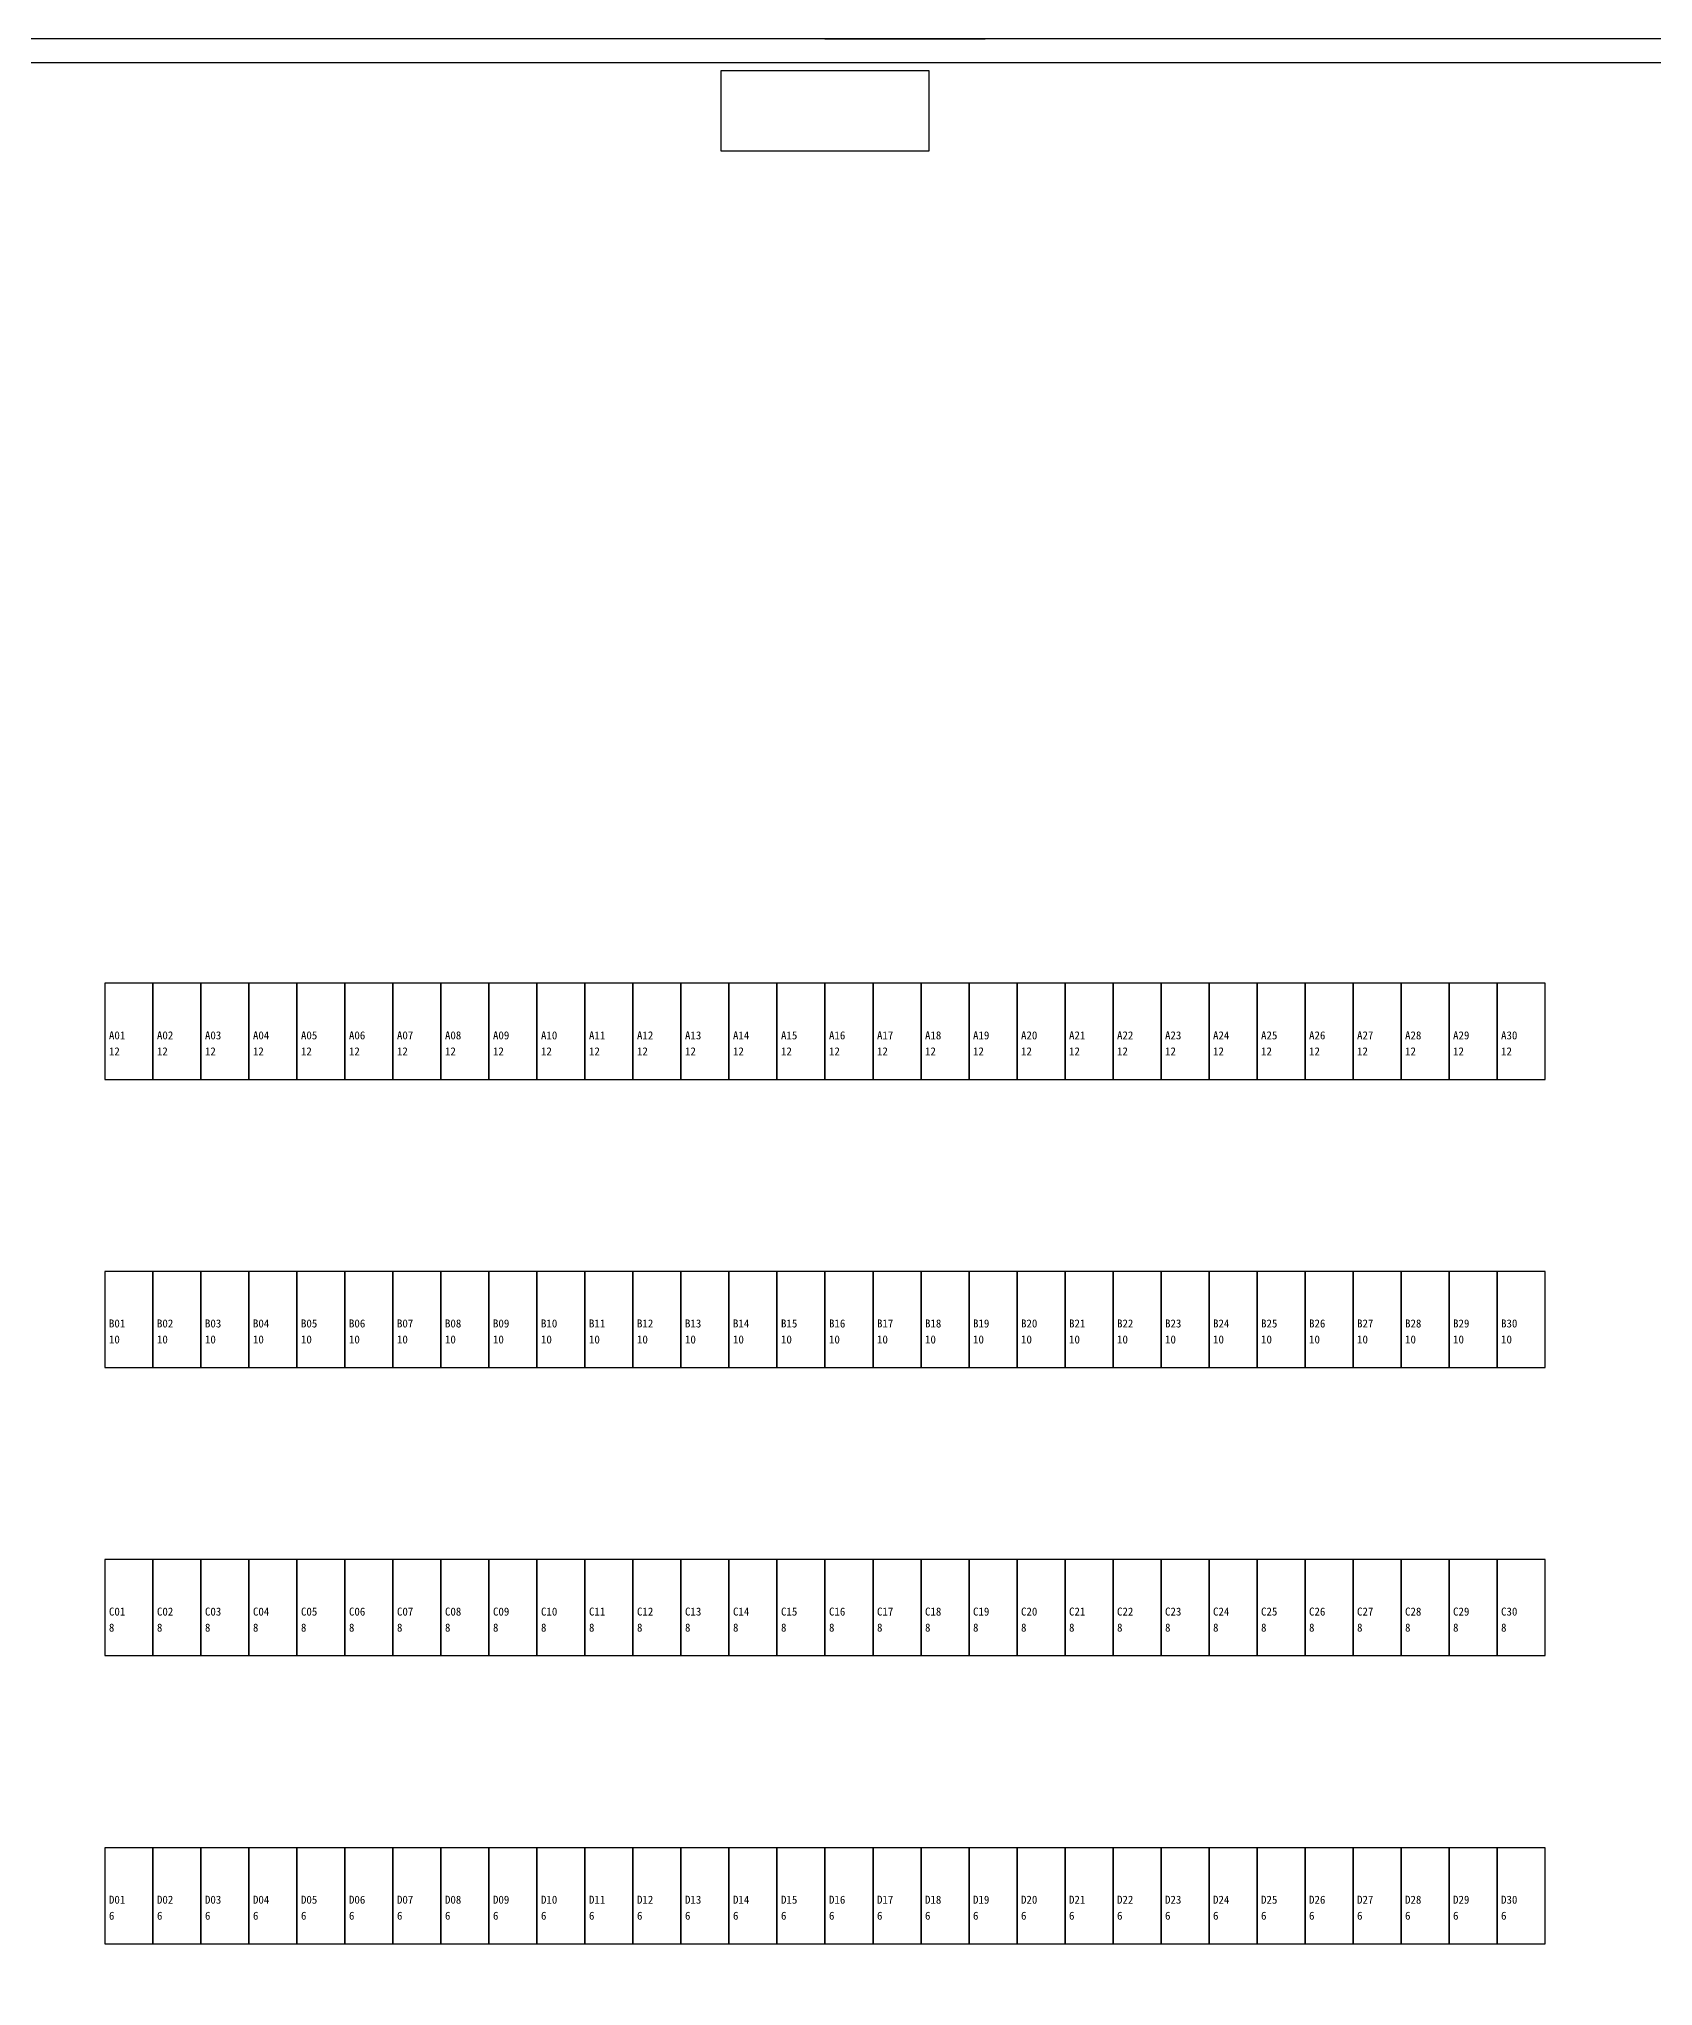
# Model space of a CAD drawing. Header units: millimetres. Extents: x 0 to 80000, y 0 to 52902.
# Drawn here: x 20175 to 40350, y 25671 to 50000 of the extents above; entities that cross this region are included whole.
import ezdxf

# ---------------------------------------------------------------- set-up
doc = ezdxf.new("R2010")
doc.units = ezdxf.units.MM
for name, color, linetype in [('A-GLAZ', 7, 'Continuous'), ('A-WALL', 7, 'Continuous'), ('E-RACK', 7, 'Continuous'), ('M-CRAH', 7, 'Continuous')]:
    doc.layers.add(name, color=color, linetype=linetype)

# ---------------------------------------------------------------- blocks, each defined once
blk = doc.blocks.new('RACK_42U')
blk.add_lwpolyline([(0, 0), (600, 0), (600, 1200), (0, 1200)], close=True)
for tag, p in [('RACK_ID', (50, 500)), ('KW', (50, 300))]:
    blk.add_attdef(tag, p, '', height=100)
blk = doc.blocks.new('CRAH_UNIT')
blk.add_lwpolyline([(-1300, -500), (1300, -500), (1300, 500), (-1300, 500)], close=True)

msp = doc.modelspace()

# ---------------------------------------------------------------- linework, layer by layer
at = {"layer": 'A-GLAZ'}
msp.add_line((30000, 50000), (32000, 50000), dxfattribs=at)
at = {"layer": 'A-WALL'}
for points in [[(0, 0), (60000, 0), (60000, 50000), (0, 50000)], [(300, 300), (59700, 300), (59700, 49700), (300, 49700)]]:
    msp.add_lwpolyline(points, close=True, dxfattribs=at)

# ---------------------------------------------------------------- block references
at = {"layer": 'E-RACK'}
for p, values in [((21000, 37000), {'RACK_ID': 'A01', 'KW': '12'}), ((21600, 37000), {'RACK_ID': 'A02', 'KW': '12'}), ((22200, 37000), {'RACK_ID': 'A03', 'KW': '12'}), ((22800, 37000), {'RACK_ID': 'A04', 'KW': '12'}), ((23400, 37000), {'RACK_ID': 'A05', 'KW': '12'}), ((24000, 37000), {'RACK_ID': 'A06', 'KW': '12'}), ((24600, 37000), {'RACK_ID': 'A07', 'KW': '12'}), ((25200, 37000), {'RACK_ID': 'A08', 'KW': '12'}), ((25800, 37000), {'RACK_ID': 'A09', 'KW': '12'}), ((26400, 37000), {'RACK_ID': 'A10', 'KW': '12'}), ((27000, 37000), {'RACK_ID': 'A11', 'KW': '12'}), ((27600, 37000), {'RACK_ID': 'A12', 'KW': '12'}), ((28200, 37000), {'RACK_ID': 'A13', 'KW': '12'}), ((28800, 37000), {'RACK_ID': 'A14', 'KW': '12'}), ((29400, 37000), {'RACK_ID': 'A15', 'KW': '12'}), ((30000, 37000), {'RACK_ID': 'A16', 'KW': '12'}), ((30600, 37000), {'RACK_ID': 'A17', 'KW': '12'}), ((31200, 37000), {'RACK_ID': 'A18', 'KW': '12'}), ((31800, 37000), {'RACK_ID': 'A19', 'KW': '12'}), ((32400, 37000), {'RACK_ID': 'A20', 'KW': '12'}), ((33000, 37000), {'RACK_ID': 'A21', 'KW': '12'}), ((33600, 37000), {'RACK_ID': 'A22', 'KW': '12'}), ((34200, 37000), {'RACK_ID': 'A23', 'KW': '12'}), ((34800, 37000), {'RACK_ID': 'A24', 'KW': '12'}), ((35400, 37000), {'RACK_ID': 'A25', 'KW': '12'}), ((36000, 37000), {'RACK_ID': 'A26', 'KW': '12'}), ((36600, 37000), {'RACK_ID': 'A27', 'KW': '12'}), ((37200, 37000), {'RACK_ID': 'A28', 'KW': '12'}), ((37800, 37000), {'RACK_ID': 'A29', 'KW': '12'}), ((38400, 37000), {'RACK_ID': 'A30', 'KW': '12'}), ((21000, 33400), {'RACK_ID': 'B01', 'KW': '10'}), ((21600, 33400), {'RACK_ID': 'B02', 'KW': '10'}), ((22200, 33400), {'RACK_ID': 'B03', 'KW': '10'}), ((22800, 33400), {'RACK_ID': 'B04', 'KW': '10'}), ((23400, 33400), {'RACK_ID': 'B05', 'KW': '10'}), ((24000, 33400), {'RACK_ID': 'B06', 'KW': '10'}), ((24600, 33400), {'RACK_ID': 'B07', 'KW': '10'}), ((25200, 33400), {'RACK_ID': 'B08', 'KW': '10'}), ((25800, 33400), {'RACK_ID': 'B09', 'KW': '10'}), ((26400, 33400), {'RACK_ID': 'B10', 'KW': '10'}), ((27000, 33400), {'RACK_ID': 'B11', 'KW': '10'}), ((27600, 33400), {'RACK_ID': 'B12', 'KW': '10'}), ((28200, 33400), {'RACK_ID': 'B13', 'KW': '10'}), ((28800, 33400), {'RACK_ID': 'B14', 'KW': '10'}), ((29400, 33400), {'RACK_ID': 'B15', 'KW': '10'}), ((30000, 33400), {'RACK_ID': 'B16', 'KW': '10'}), ((30600, 33400), {'RACK_ID': 'B17', 'KW': '10'}), ((31200, 33400), {'RACK_ID': 'B18', 'KW': '10'}), ((31800, 33400), {'RACK_ID': 'B19', 'KW': '10'}), ((32400, 33400), {'RACK_ID': 'B20', 'KW': '10'}), ((33000, 33400), {'RACK_ID': 'B21', 'KW': '10'}), ((33600, 33400), {'RACK_ID': 'B22', 'KW': '10'}), ((34200, 33400), {'RACK_ID': 'B23', 'KW': '10'}), ((34800, 33400), {'RACK_ID': 'B24', 'KW': '10'}), ((35400, 33400), {'RACK_ID': 'B25', 'KW': '10'}), ((36000, 33400), {'RACK_ID': 'B26', 'KW': '10'}), ((36600, 33400), {'RACK_ID': 'B27', 'KW': '10'}), ((37200, 33400), {'RACK_ID': 'B28', 'KW': '10'}), ((37800, 33400), {'RACK_ID': 'B29', 'KW': '10'}), ((38400, 33400), {'RACK_ID': 'B30', 'KW': '10'}), ((21000, 29800), {'RACK_ID': 'C01', 'KW': '8'}), ((21600, 29800), {'RACK_ID': 'C02', 'KW': '8'}), ((22200, 29800), {'RACK_ID': 'C03', 'KW': '8'}), ((22800, 29800), {'RACK_ID': 'C04', 'KW': '8'}), ((23400, 29800), {'RACK_ID': 'C05', 'KW': '8'}), ((24000, 29800), {'RACK_ID': 'C06', 'KW': '8'}), ((24600, 29800), {'RACK_ID': 'C07', 'KW': '8'}), ((25200, 29800), {'RACK_ID': 'C08', 'KW': '8'}), ((25800, 29800), {'RACK_ID': 'C09', 'KW': '8'}), ((26400, 29800), {'RACK_ID': 'C10', 'KW': '8'}), ((27000, 29800), {'RACK_ID': 'C11', 'KW': '8'}), ((27600, 29800), {'RACK_ID': 'C12', 'KW': '8'}), ((28200, 29800), {'RACK_ID': 'C13', 'KW': '8'}), ((28800, 29800), {'RACK_ID': 'C14', 'KW': '8'}), ((29400, 29800), {'RACK_ID': 'C15', 'KW': '8'}), ((30000, 29800), {'RACK_ID': 'C16', 'KW': '8'}), ((30600, 29800), {'RACK_ID': 'C17', 'KW': '8'}), ((31200, 29800), {'RACK_ID': 'C18', 'KW': '8'}), ((31800, 29800), {'RACK_ID': 'C19', 'KW': '8'}), ((32400, 29800), {'RACK_ID': 'C20', 'KW': '8'}), ((33000, 29800), {'RACK_ID': 'C21', 'KW': '8'}), ((33600, 29800), {'RACK_ID': 'C22', 'KW': '8'}), ((34200, 29800), {'RACK_ID': 'C23', 'KW': '8'}), ((34800, 29800), {'RACK_ID': 'C24', 'KW': '8'}), ((35400, 29800), {'RACK_ID': 'C25', 'KW': '8'}), ((36000, 29800), {'RACK_ID': 'C26', 'KW': '8'}), ((36600, 29800), {'RACK_ID': 'C27', 'KW': '8'}), ((37200, 29800), {'RACK_ID': 'C28', 'KW': '8'}), ((37800, 29800), {'RACK_ID': 'C29', 'KW': '8'}), ((38400, 29800), {'RACK_ID': 'C30', 'KW': '8'}), ((21000, 26200), {'RACK_ID': 'D01', 'KW': '6'}), ((21600, 26200), {'RACK_ID': 'D02', 'KW': '6'}), ((22200, 26200), {'RACK_ID': 'D03', 'KW': '6'}), ((22800, 26200), {'RACK_ID': 'D04', 'KW': '6'}), ((23400, 26200), {'RACK_ID': 'D05', 'KW': '6'}), ((24000, 26200), {'RACK_ID': 'D06', 'KW': '6'}), ((24600, 26200), {'RACK_ID': 'D07', 'KW': '6'}), ((25200, 26200), {'RACK_ID': 'D08', 'KW': '6'}), ((25800, 26200), {'RACK_ID': 'D09', 'KW': '6'}), ((26400, 26200), {'RACK_ID': 'D10', 'KW': '6'}), ((27000, 26200), {'RACK_ID': 'D11', 'KW': '6'}), ((27600, 26200), {'RACK_ID': 'D12', 'KW': '6'}), ((28200, 26200), {'RACK_ID': 'D13', 'KW': '6'}), ((28800, 26200), {'RACK_ID': 'D14', 'KW': '6'}), ((29400, 26200), {'RACK_ID': 'D15', 'KW': '6'}), ((30000, 26200), {'RACK_ID': 'D16', 'KW': '6'}), ((30600, 26200), {'RACK_ID': 'D17', 'KW': '6'}), ((31200, 26200), {'RACK_ID': 'D18', 'KW': '6'}), ((31800, 26200), {'RACK_ID': 'D19', 'KW': '6'}), ((32400, 26200), {'RACK_ID': 'D20', 'KW': '6'}), ((33000, 26200), {'RACK_ID': 'D21', 'KW': '6'}), ((33600, 26200), {'RACK_ID': 'D22', 'KW': '6'}), ((34200, 26200), {'RACK_ID': 'D23', 'KW': '6'}), ((34800, 26200), {'RACK_ID': 'D24', 'KW': '6'}), ((35400, 26200), {'RACK_ID': 'D25', 'KW': '6'}), ((36000, 26200), {'RACK_ID': 'D26', 'KW': '6'}), ((36600, 26200), {'RACK_ID': 'D27', 'KW': '6'}), ((37200, 26200), {'RACK_ID': 'D28', 'KW': '6'}), ((37800, 26200), {'RACK_ID': 'D29', 'KW': '6'}), ((38400, 26200), {'RACK_ID': 'D30', 'KW': '6'})]:
    msp.add_blockref('RACK_42U', p, dxfattribs=at).add_auto_attribs(values)
at = {"layer": 'M-CRAH'}
msp.add_blockref('CRAH_UNIT', (30000, 49100), dxfattribs=at)

doc.saveas('drawing.dxf')
